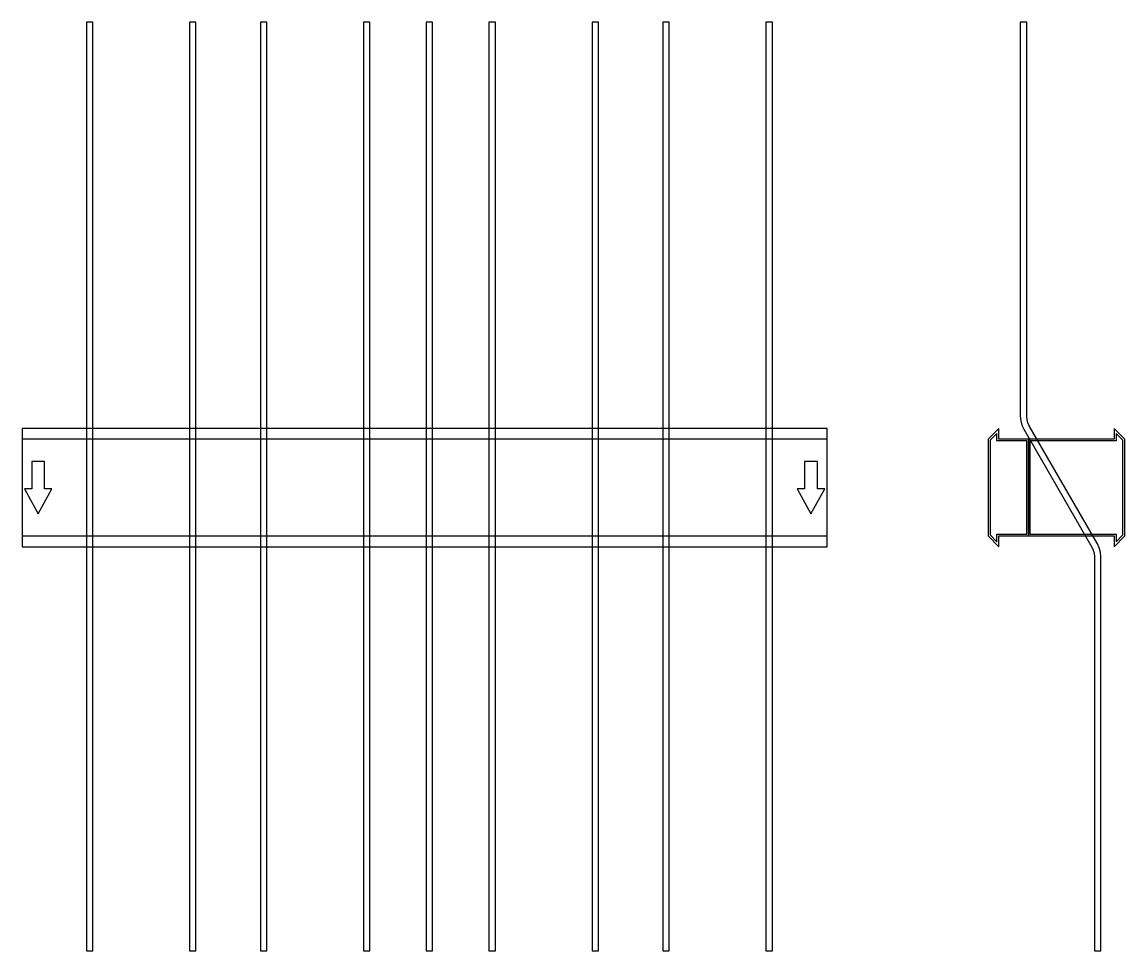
# Model space of a CAD drawing. Extents: x 0 to 1370, y -576 to 578.
import ezdxf

# ---------------------------------------------------------------- set-up
doc = ezdxf.new("R2010")
doc.units = 0
doc.layers.add('Halfen', color=7, linetype='CONTINUOUS')

msp = doc.modelspace()

# ---------------------------------------------------------------- linework, layer by layer
at = {"layer": 'Halfen', "color": 7}
for points in [[(88, -575.609), (88, 578.25), (80, 578.25), (80, -575.609)], [(216, -575.609), (216, 578.25), (208, 578.25), (208, -575.609)], [(304, -575.609), (304, 578.25), (296, 578.25), (296, -575.609)], [(432, -575.609), (432, 578.25), (424, 578.25), (424, -575.609)], [(510, -575.609), (510, 578.25), (502, 578.25), (502, -575.609)], [(588, -575.609), (588, 578.25), (580, 578.25), (580, -575.609)], [(716, -575.609), (716, 578.25), (708, 578.25), (708, -575.609)], [(804, -575.609), (804, 578.25), (796, 578.25), (796, -575.609)], [(932, -575.609), (932, 578.25), (924, 578.25), (924, -575.609)], [(1340, -575.609), (1340, -85.856), (1339.514, -80.3), (1338.07, -74.912), (1335.713, -69.856), (1251.215, 76.497), (1249.447, 80.289), (1248.365, 84.33), (1248, 88.497), (1248, 578.25), (1240, 578.25), (1240, 88.497), (1240.486, 82.941), (1241.93, 77.553), (1244.287, 72.497), (1328.785, -73.856), (1330.553, -77.648), (1331.635, -81.689), (1332, -85.856), (1332, -575.609)], [(0, -73.5), (1000, -73.5), (1000, 73.5), (0, 73.5)], [(1250, -60), (1250, 60), (1213.5, 60), (1213.5, 73.5), (1200, 60), (1200, -60), (1213.5, -73.5), (1213.5, -60)], [(1370, -60), (1370, 60), (1356.5, 73.5), (1356.5, 60), (1250, 60), (1250, -60), (1356.5, -60), (1356.5, -73.5)], [(0, -60), (1000, -60), (1000, 60), (0, 60)], [(1248, -58), (1248, 58), (1211, 58), (1211, 67.25), (1202.5, 58.75), (1202.5, -58.75), (1211, -67.25), (1211, -58)], [(1367.5, -58.75), (1367.5, 58.75), (1359, 67.25), (1359, 58), (1252, 58), (1252, -58), (1359, -58), (1359, -67.25)], [(20, -32.5), (37, -1.5), (28, -1.5), (28, 32.5), (12, 32.5), (12, -1.5), (3, -1.5)], [(980, -32.5), (997, -1.5), (988, -1.5), (988, 32.5), (972, 32.5), (972, -1.5), (963, -1.5)]]:
    msp.add_lwpolyline(points, close=True, dxfattribs=at)

doc.saveas('drawing.dxf')
